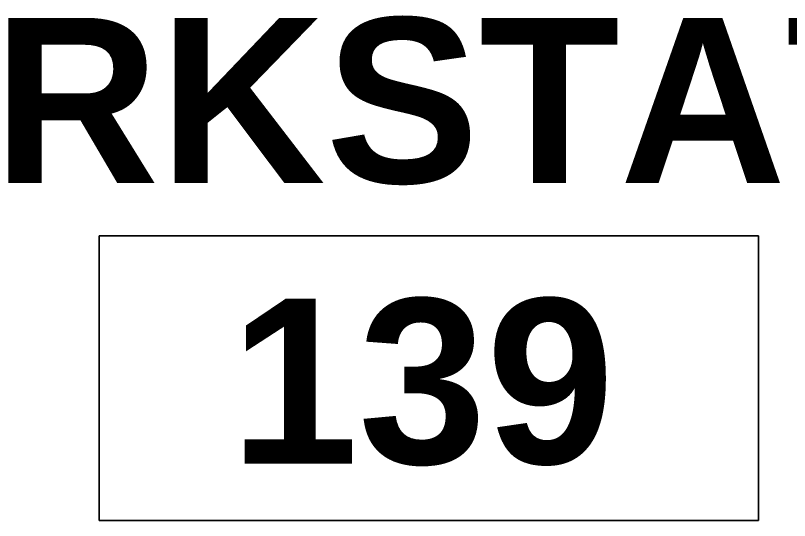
# Model space of a CAD drawing. Header units: inches. Extents: x 29752 to 31446, y 4278 to 5722.
# Drawn here: x 30588.89 to 30631.15, y 4514.79 to 4542.35 of the extents above; entities that cross this region are included whole.
import ezdxf

# ---------------------------------------------------------------- set-up
doc = ezdxf.new("R2010")
doc.units = ezdxf.units.IN
doc.header["$MEASUREMENT"] = 0
doc.layers.add('A-AREA-IDEN', color=2, linetype='Continuous', lineweight=9)
doc.styles.add('Swis721 Lt BT_B', font='', dxfattribs={"height": 9})
doc.styles.get('Swis721 Lt BT_B').set_extended_font_data('Swis721 Lt BT', bold=True)

# ---------------------------------------------------------------- blocks, each defined once
blk = doc.blocks.new('Room Tag - Room Name and Number-3379422-FIRST FLOOR POWER _ SIGNAL')
at = {"layer": 'A-AREA-IDEN'}
for p, q in [((-0.18806, -0.16357), (-0.18806, -0.00182)), ((-0.18806, -0.00182), (0.18694, -0.00182)), ((0.18694, -0.00182), (-0.18806, -0.00182)), ((-0.18806, -0.00182), (-0.18806, -0.16357)), ((0.18694, -0.00182), (0.18694, -0.16357)), ((0.18694, -0.16357), (0.18694, -0.00182)), ((0.18694, -0.16357), (-0.18806, -0.16357)), ((-0.18806, -0.16357), (0.18694, -0.16357))]:
    blk.add_line(p, q, dxfattribs=at)

msp = doc.modelspace()

# ---------------------------------------------------------------- block references
at = {"layer": 'A-AREA-IDEN', "xscale": 95.99999999999994, "yscale": 95.99999999999994, "zscale": 95.99999999999994}
msp.add_blockref('Room Tag - Room Name and Number-3379422-FIRST FLOOR POWER _ SIGNAL', (30611.507, 4530.495), dxfattribs=at)

# ---------------------------------------------------------------- texts
at = {"layer": 'A-AREA-IDEN', "char_height": 9, "attachment_point": 1, "style": 'Swis721 Lt BT_B'}
for s, insert, width in [('WORKSTATION', (30566.012, 4542.211), 109.989), ('139', (30600.611, 4526.893), 25.452)]:
    msp.add_mtext(s, dxfattribs=dict(at, insert=insert, width=width))

doc.saveas('drawing.dxf')
